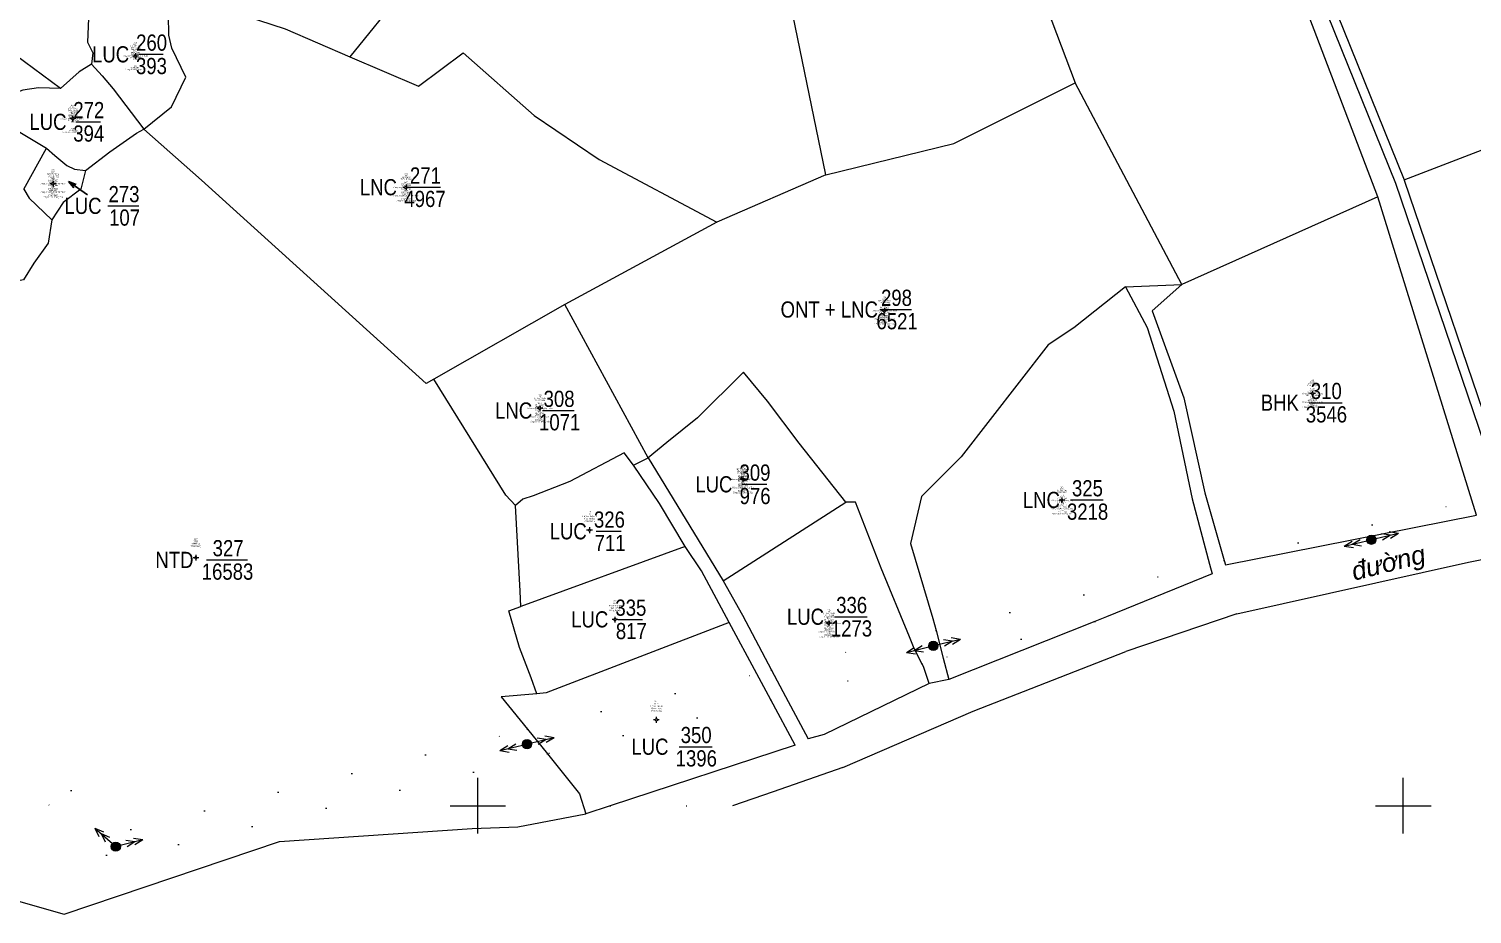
# Model space of a CAD drawing. Header units: metres. Extents: x 546779 to 548251, y 1841578 to 1843315.
# Drawn here: x 547303 to 547614.9, y 1841976.6 to 1842167.9 of the extents above; entities that cross this region are included whole.
import ezdxf
from ezdxf.enums import TextEntityAlignment as Align

# ---------------------------------------------------------------- set-up
doc = ezdxf.new("R2010")
doc.units = ezdxf.units.M
doc.header["$MEASUREMENT"] = 0
doc.linetypes.add('DGN Style 1', pattern=[16.3472, 0.0272, -16.32])
for name, color, linetype, lineweight in [('Level 10', 7, 'Continuous', 0), ('Level 11', 7, 'Continuous', 0), ('Level 13', 7, 'Continuous', 0), ('Level 15', 7, 'Continuous', 0), ('Level 18', 7, 'Continuous', 0), ('Level 23', 7, 'Continuous', 0), ('Level 24', 7, 'Continuous', 0), ('Level 28', 7, 'Continuous', 0), ('Level 55', 7, 'Continuous', 0), ('Level 59', 7, 'Continuous', 0), ('Level 60', 7, 'Continuous', 0)]:
    doc.layers.add(name, color=color, linetype=linetype, lineweight=lineweight)
doc.styles.add('Style-Vnariali', font='Vnariali.shx')
doc.styles.add('Style-vnarialNarrowI', font='vnarialNarrowI.shx')
doc.styles.add('Style-Vntimei', font='Vntimei.shx')
doc.dimstyles.get("Standard").update_dxf_attribs({"dimtxt": 0.18, "dimasz": 0.18, "dimexe": 0.18, "dimexo": 0.0625, "dimgap": 0.09, "dimtad": 0, "dimtih": 1, "dimtoh": 1, "dimdec": 4, "dimzin": 0, "dimdsep": 46, "dimtxsty": 'Standard', "dimcen": 0.09, "dimadec": 0, "dimazin": 0, "dimtfac": 1, "dimtdec": 4, "dimtofl": 0, "dimtmove": 0, "dimatfit": 3, "dimfxl": 1, "dimtolj": 1, "dimtzin": 0, "dimarcsym": 0})

# ---------------------------------------------------------------- blocks, each defined once
blk = doc.blocks.new('CS1_7')
at = {"layer": 'Level 55', "linetype": 'Continuous', "lineweight": 0}
h = blk.add_hatch(color=7, dxfattribs=at)
edge = h.paths.add_edge_path()
edge.add_arc((0.004881, -0.002353), 0.999999, 0, 360)
at = {"layer": 'Level 55', "color": 230, "linetype": 'Continuous', "lineweight": 0}
for p, q in [((-5.996883, 0.140858), (-4.056093, 0.732318)), ((-5.996883, 0.140858), (-0.996673, 0.021026)), ((-5.996883, 0.140858), (-4.172938, -0.6734)), ((-4.253426, 0.091335), (-2.312635, 0.682796)), ((-4.253426, 0.091335), (-2.417289, -0.715755)), ((4.24589, -0.120374), (2.431624, 0.691373)), ((6.001539, -0.162728), (4.177593, 0.65153)), ((6.001539, -0.162728), (1.001328, -0.042896)), ((4.24589, -0.120374), (2.317291, -0.704667)), ((6.001539, -0.162728), (4.060748, -0.754189))]:
    blk.add_line(p, q, dxfattribs=at)
blk.add_circle((0.004881, -0.002353), 0.999999, dxfattribs=at)
blk = doc.blocks.new('CS1_8')
at = {"layer": 'Level 55', "linetype": 'Continuous', "lineweight": 0}
h = blk.add_hatch(color=7, dxfattribs=at)
edge = h.paths.add_edge_path()
edge.add_arc((0.004881, -0.002353), 1.000001, 0, 360)
at = {"layer": 'Level 55', "color": 230, "linetype": 'Continuous', "lineweight": 0}
for p, q in [((-5.996365, 0.143669), (-4.058359, 0.733105)), ((-5.996365, 0.143669), (-0.999076, 0.018684)), ((-5.996365, 0.143669), (-4.173281, -0.664642)), ((-4.250734, 0.091005), (-2.312727, 0.680441)), ((-4.250734, 0.091005), (-2.415405, -0.710228)), ((4.252646, -0.12257), (2.429561, 0.685741)), ((6.003443, -0.155913), (4.180358, 0.652398)), ((6.003443, -0.155913), (1.00357, -0.040588)), ((4.252646, -0.12257), (2.314639, -0.712006)), ((6.003443, -0.155913), (4.062854, -0.755009))]:
    blk.add_line(p, q, dxfattribs=at)
blk.add_circle((0.004881, -0.002353), 1.000001, dxfattribs=at)
blk = doc.blocks.new('CS1_9')
at = {"layer": 'Level 55', "linetype": 'Continuous', "lineweight": 0}
h = blk.add_hatch(color=7, dxfattribs=at)
edge = h.paths.add_edge_path()
edge.add_arc((0.004881, -0.002353), 1.000001, 0, 360)
at = {"layer": 'Level 55', "color": 230, "linetype": 'Continuous', "lineweight": 0}
for p, q in [((-6.001435, 0.14334), (-4.058501, 0.727735)), ((-6.001435, 0.14334), (-0.999138, 0.014983)), ((-6.001435, 0.14334), (-4.168244, -0.670428)), ((-4.248496, 0.084926), (-2.312686, 0.681538)), ((-4.248496, 0.084926), (-2.419881, -0.706955)), ((4.250525, -0.116484), (2.427005, 0.694737)), ((5.99634, -0.162681), (4.18249, 0.645994)), ((5.99634, -0.162681), (1.003714, -0.03687)), ((4.250525, -0.116484), (2.314715, -0.713096)), ((5.99634, -0.162681), (4.063077, -0.749622))]:
    blk.add_line(p, q, dxfattribs=at)
blk.add_circle((0.004881, -0.002353), 1.000001, dxfattribs=at)
blk = doc.blocks.new('N_THUA_250')
at = {"layer": 'Level 13', "color": 230, "linetype": 'Continuous', "lineweight": 13, "flags": 128}
blk.add_lwpolyline([(-2.84, 0), (2.48, 0)], dxfattribs=at)
at = {"layer": 'Level 13', "color": 230, "linetype": 'Continuous', "lineweight": 0, "style": 'Style-vnarialNarrowI'}
blk.add_text('260', height=3.49998, dxfattribs=at).set_placement((-0.045308, 0.78), align=Align.CENTER)
blk.add_text('LUC ', height=3.49998, dxfattribs=at).set_placement((-3.771418, -0.00001), align=Align.MIDDLE_RIGHT)
blk.add_text('393', height=3.49998, dxfattribs=at).set_placement((-0.070515, -0.78002), align=Align.TOP_CENTER)
blk = doc.blocks.new('N_THUA_260')
at = {"layer": 'Level 13', "color": 230, "linetype": 'Continuous', "lineweight": 13, "flags": 128}
blk.add_lwpolyline([(-2.61, 0), (4.52, 0)], dxfattribs=at)
at = {"layer": 'Level 13', "color": 230, "linetype": 'Continuous', "lineweight": 0, "style": 'Style-vnarialNarrowI'}
blk.add_text('271', height=3.49998, dxfattribs=at).set_placement((1.264692, 0.78), align=Align.CENTER)
blk.add_text('LNC ', height=3.49998, dxfattribs=at).set_placement((-3.771418, -0.00001), align=Align.MIDDLE_RIGHT)
blk.add_text('4967', height=3.49998, dxfattribs=at).set_placement((1.184126, -0.78002), align=Align.TOP_CENTER)
blk = doc.blocks.new('N_THUA_261')
at = {"layer": 'Level 13', "color": 230, "linetype": 'Continuous', "lineweight": 13, "flags": 128}
blk.add_lwpolyline([(-2.84, 0), (2.48, 0)], dxfattribs=at)
at = {"layer": 'Level 13', "color": 230, "linetype": 'Continuous', "lineweight": 0, "style": 'Style-vnarialNarrowI'}
blk.add_text('272', height=3.49998, dxfattribs=at).set_placement((-0.062184, 0.78), align=Align.CENTER)
blk.add_text('LUC ', height=3.49998, dxfattribs=at).set_placement((-3.771418, -0.00001), align=Align.MIDDLE_RIGHT)
blk.add_text('394', height=3.49998, dxfattribs=at).set_placement((-0.072599, -0.78002), align=Align.TOP_CENTER)
blk = doc.blocks.new('N_THUA_262')
at = {"layer": 'Level 13', "color": 230, "linetype": 'Continuous', "lineweight": 13, "flags": 128}
blk.add_lwpolyline([(0, 0), (6.7, 0)], dxfattribs=at)
at = {"layer": 'Level 13', "color": 230, "linetype": 'Continuous', "lineweight": 0, "style": 'Style-vnarialNarrowI'}
blk.add_text('273', height=3.49998, dxfattribs=at).set_placement((3.459485, 0.78), align=Align.CENTER)
blk.add_text('273', height=3.49998, dxfattribs=at).set_placement((3.459485, 0.78), align=Align.CENTER)
blk.add_text('LUC ', height=3.49998, dxfattribs=at).set_placement((-0.271418, -0.00001), align=Align.MIDDLE_RIGHT)
blk.add_text('107', height=3.49998, dxfattribs=at).set_placement((3.589274, -0.78002), align=Align.TOP_CENTER)
blk = doc.blocks.new('TerminatorOpen_0.5')
at = {"color": 0, "linetype": 'ByBlock', "lineweight": -2}
for q in [(-1, 0.25), (-1, 0), (-1, -0.25)]:
    blk.add_line((0, 0), q, dxfattribs=at)
blk = doc.blocks.new('N_THUA_295')
at = {"layer": 'Level 13', "color": 230, "linetype": 'Continuous', "lineweight": 13, "flags": 128}
blk.add_lwpolyline([(-2.65, 0), (4.16, 0)], dxfattribs=at)
at = {"layer": 'Level 13', "color": 230, "linetype": 'Continuous', "lineweight": 0, "style": 'Style-vnarialNarrowI'}
blk.add_text('308', height=3.49998, dxfattribs=at).set_placement((0.928231, 0.78), align=Align.CENTER)
blk.add_text('LNC ', height=3.49998, dxfattribs=at).set_placement((-3.771418, -0.00001), align=Align.MIDDLE_RIGHT)
blk.add_text('1071', height=3.49998, dxfattribs=at).set_placement((1.059544, -0.78002), align=Align.TOP_CENTER)
blk = doc.blocks.new('N_THUA_296')
at = {"layer": 'Level 13', "color": 230, "linetype": 'Continuous', "lineweight": 13, "flags": 128}
blk.add_lwpolyline([(-2.83, 0), (2.53, 0)], dxfattribs=at)
at = {"layer": 'Level 13', "color": 230, "linetype": 'Continuous', "lineweight": 0, "style": 'Style-vnarialNarrowI'}
blk.add_text('309', height=3.49998, dxfattribs=at).set_placement((-0.00671, 0.78), align=Align.CENTER)
blk.add_text('LUC ', height=3.49998, dxfattribs=at).set_placement((-3.771418, -0.00001), align=Align.MIDDLE_RIGHT)
blk.add_text('976', height=3.49998, dxfattribs=at).set_placement((0.018779, -0.78002), align=Align.TOP_CENTER)
blk = doc.blocks.new('N_THUA_297')
at = {"layer": 'Level 13', "color": 230, "linetype": 'Continuous', "lineweight": 13, "flags": 128}
blk.add_lwpolyline([(-2.61, 0), (4.52, 0)], dxfattribs=at)
at = {"layer": 'Level 13', "color": 230, "linetype": 'Continuous', "lineweight": 0, "style": 'Style-vnarialNarrowI'}
blk.add_text('310', height=3.49998, dxfattribs=at).set_placement((1.084692, 0.78), align=Align.CENTER)
blk.add_text('BHK ', height=3.49998, dxfattribs=at).set_placement((-3.719263, -0.00001), align=Align.MIDDLE_RIGHT)
blk.add_text('3546', height=3.49998, dxfattribs=at).set_placement((1.113631, -0.78002), align=Align.TOP_CENTER)
blk = doc.blocks.new('N_THUA_312')
at = {"layer": 'Level 13', "color": 230, "linetype": 'Continuous', "lineweight": 13, "flags": 128}
blk.add_lwpolyline([(-2.61, 0), (4.47, 0)], dxfattribs=at)
at = {"layer": 'Level 13', "color": 230, "linetype": 'Continuous', "lineweight": 0, "style": 'Style-vnarialNarrowI'}
blk.add_text('325', height=3.49998, dxfattribs=at).set_placement((1.068831, 0.78), align=Align.CENTER)
blk.add_text('LNC ', height=3.49998, dxfattribs=at).set_placement((-3.771418, -0.00001), align=Align.MIDDLE_RIGHT)
blk.add_text('3218', height=3.49998, dxfattribs=at).set_placement((1.103083, -0.78002), align=Align.TOP_CENTER)
blk = doc.blocks.new('N_THUA_313')
at = {"layer": 'Level 13', "color": 230, "linetype": 'Continuous', "lineweight": 13, "flags": 128}
blk.add_lwpolyline([(-2.87, 0), (2.57, 0)], dxfattribs=at)
at = {"layer": 'Level 13', "color": 230, "linetype": 'Continuous', "lineweight": 0, "style": 'Style-vnarialNarrowI'}
blk.add_text('326', height=3.49998, dxfattribs=at).set_placement((0.018779, 0.78), align=Align.CENTER)
blk.add_text('LUC ', height=3.49998, dxfattribs=at).set_placement((-3.771418, -0.00001), align=Align.MIDDLE_RIGHT)
blk.add_text('711', height=3.49998, dxfattribs=at).set_placement((0.154692, -0.78002), align=Align.TOP_CENTER)
blk = doc.blocks.new('N_THUA_314')
at = {"layer": 'Level 13', "color": 230, "linetype": 'Continuous', "lineweight": 13, "flags": 128}
blk.add_lwpolyline([(-2.39, 0), (6.45, 0)], dxfattribs=at)
at = {"layer": 'Level 13', "color": 230, "linetype": 'Continuous', "lineweight": 0, "style": 'Style-vnarialNarrowI'}
blk.add_text('327', height=3.49998, dxfattribs=at).set_placement((2.269274, 0.78), align=Align.CENTER)
blk.add_text('NTD ', height=3.49998, dxfattribs=at).set_placement((-4.101647, -0.00001), align=Align.MIDDLE_RIGHT)
blk.add_text('16583', height=3.49998, dxfattribs=at).set_placement((2.139189, -0.78002), align=Align.TOP_CENTER)
blk = doc.blocks.new('N_THUA_322')
at = {"layer": 'Level 13', "color": 230, "linetype": 'Continuous', "lineweight": 13, "flags": 128}
blk.add_lwpolyline([(-2.83, 0), (2.53, 0)], dxfattribs=at)
at = {"layer": 'Level 13', "color": 230, "linetype": 'Continuous', "lineweight": 0, "style": 'Style-vnarialNarrowI'}
blk.add_text('335', height=3.49998, dxfattribs=at).set_placement((-0.011169, 0.78), align=Align.CENTER)
blk.add_text('LUC ', height=3.49998, dxfattribs=at).set_placement((-3.771418, -0.00001), align=Align.MIDDLE_RIGHT)
blk.add_text('817', height=3.49998, dxfattribs=at).set_placement((0.089274, -0.78002), align=Align.TOP_CENTER)
blk = doc.blocks.new('N_THUA_323')
at = {"layer": 'Level 13', "color": 230, "linetype": 'Continuous', "lineweight": 13, "flags": 128}
blk.add_lwpolyline([(-2.61, 0), (4.47, 0)], dxfattribs=at)
at = {"layer": 'Level 13', "color": 230, "linetype": 'Continuous', "lineweight": 0, "style": 'Style-vnarialNarrowI'}
blk.add_text('336', height=3.49998, dxfattribs=at).set_placement((1.088779, 0.78), align=Align.CENTER)
blk.add_text('LUC ', height=3.49998, dxfattribs=at).set_placement((-3.771418, -0.00001), align=Align.MIDDLE_RIGHT)
blk.add_text('1273', height=3.49998, dxfattribs=at).set_placement((1.044337, -0.78002), align=Align.TOP_CENTER)
blk = doc.blocks.new('N_THUA_336')
at = {"layer": 'Level 13', "color": 230, "linetype": 'Continuous', "lineweight": 13, "flags": 128}
blk.add_lwpolyline([(-2.61, 0), (4.52, 0)], dxfattribs=at)
at = {"layer": 'Level 13', "color": 230, "linetype": 'Continuous', "lineweight": 0, "style": 'Style-vnarialNarrowI'}
blk.add_text('350', height=3.49998, dxfattribs=at).set_placement((1.094692, 0.78), align=Align.CENTER)
blk.add_text('LUC ', height=3.49998, dxfattribs=at).set_placement((-3.771418, -0.00001), align=Align.MIDDLE_RIGHT)
blk.add_text('1396', height=3.49998, dxfattribs=at).set_placement((1.123631, -0.78002), align=Align.TOP_CENTER)
blk = doc.blocks.new('CENTRD')
at = {"layer": 'Level 11', "linetype": 'Continuous', "lineweight": 0}
h = blk.add_hatch(color=3, dxfattribs=at)
edge = h.paths.add_edge_path()
edge.add_arc((-0.0025, 0), 1.500056, 0, 360)
at = {"layer": 'Level 11', "color": 3, "linetype": 'Continuous', "lineweight": 0}
for p, q in [((-6.200231, 0), (-12.400462, 0)), ((0, 6.200231), (-6.200231, 0)), ((-6.200231, 0), (0, -6.200231)), ((0, 12.400462), (0, 6.200231)), ((6.200231, 0), (0, 6.200231)), ((0, -6.200231), (6.200231, 0)), ((12.600469, 0), (6.200231, 0)), ((0, -6.200231), (0, -12.400462))]:
    blk.add_line(p, q, dxfattribs=at)

msp = doc.modelspace()

# ---------------------------------------------------------------- hatches: boundary and pattern name
at = {"layer": 'Level 55', "linetype": 'Continuous', "lineweight": 0}
h = msp.add_hatch(color=7, dxfattribs=at)
edge = h.paths.add_edge_path()
edge.add_arc((547321.74, 1841991.16), 1, 0, 360)

# ---------------------------------------------------------------- linework, layer by layer
at = {"layer": 'Level 10', "color": 7, "linetype": 'Continuous', "lineweight": 0}
for p, q in [((547577.31, 1842186.55), (547598.33, 1842134.55)), ((547309.81, 1842154.99), (547287.21, 1842171.74)), ((547552.14, 1842112.68), (547529.05, 1842156.22)), ((547600.19, 1842135.27), (547632.86, 1842147.84)), ((547301.89, 1842133.26), (547306.76, 1842142.15)), ((547475.17, 1842136.37), (547451.65, 1842126.09)), ((547598.33, 1842134.55), (547621.06, 1842067.6)), ((547594.5, 1842131.61), (547552.14, 1842112.68)), ((547614.79, 1842066.05), (547594.5, 1842131.61)), ((547451.65, 1842126.09), (547418.79, 1842108.36)), ((547539.95, 1842112.15), (547552.14, 1842112.68)), ((547418.79, 1842108.36), (547390.51, 1842092.2)), ((547436.78, 1842075.16), (547418.79, 1842108.36)), ((547433.61, 1842073.59), (547436.78, 1842075.16)), ((547436.78, 1842075.16), (547452.99, 1842048.62)), ((547452.99, 1842048.62), (547479.51, 1842065.64)), ((547444.78, 1842056.02), (547409.29, 1842043.09)), ((547533.36, 1842039.83), (547501.78, 1842027.3)), ((547564.03, 1842041.5), (547540.05, 1842033.32)), ((547460.29, 1842028.52), (547454.31, 1842039.6)), ((547499.02, 1842037.88), (547500.58, 1842031.89)), ((547500.58, 1842031.89), (547501.78, 1842027.3)), ((547463.33, 1842022.88), (547460.29, 1842028.52)), ((547463.48, 1842029.29), (547466.49, 1842023.64)), ((547501.78, 1842027.3), (547497.52, 1842026.39)), ((547468.59, 1842013.12), (547463.33, 1842022.88)), ((547466.49, 1842023.64), (547471.37, 1842014.45)), ((547410.71, 1842016.54), (547415.03, 1842011.19)), ((547468.59, 1842013.12), (547428.62, 1842000)), ((547428.62, 1842000), (547423.34, 1841998.27)), ((547290.73, 1841982.2), (547310.58, 1841976.57))]:
    msp.add_line(p, q, dxfattribs=at)
at = {"layer": 'Level 10', "color": 7, "linetype": 'Continuous', "lineweight": 0, "flags": 128}
for points in [[(547433.97, 1842247.38), (547419.69, 1842226.57), (547402.84, 1842201.72), (547383.76, 1842176.07), (547372.35, 1842161.85)], [(547475.17, 1842136.37), (547463.01, 1842195.58), (547463.22, 1842203.99), (547454.36, 1842216.7), (547444.86, 1842233.04), (547435.7, 1842245.76)], [(547594.5, 1842131.61), (547574.22, 1842184.8), (547561.55, 1842216.58), (547550.5, 1842242.21)], [(547500.55, 1842216.43), (547517.78, 1842186.2), (547529.05, 1842156.22)], [(547319.51, 1842176.11), (547315.84, 1842170.14), (547315.65, 1842165.02), (547316.79, 1842162.72), (547316.52, 1842160.25)], [(547327.77, 1842146.22), (547333.76, 1842151.05), (547336.88, 1842157.49), (547333.83, 1842163.75), (547333.23, 1842166.51), (547333.1, 1842170.84)], [(547347.03, 1842171.6), (547358.37, 1842167.91), (547372.35, 1842161.85)], [(547372.35, 1842161.85), (547387.14, 1842155.49), (547396.79, 1842162.72), (547412.15, 1842149.19), (547426.21, 1842139.69), (547451.65, 1842126.09)], [(547316.52, 1842160.25), (547313.85, 1842158.58), (547309.81, 1842154.99)], [(547316.52, 1842160.25), (547318.82, 1842157.75), (547321.19, 1842154.92), (547327.77, 1842146.22)], [(547475.17, 1842136.37), (547502.84, 1842143.11), (547529.05, 1842156.22)], [(547309.81, 1842154.99), (547305.05, 1842155.14), (547301.65, 1842154.64), (547297.9, 1842153.31), (547295.76, 1842151.04)], [(547295.76, 1842151.04), (547297.9, 1842147.46), (547303.5, 1842144.09), (547306.76, 1842142.15)], [(547315.2, 1842137.3), (547320.45, 1842141.36), (547326.2, 1842145.34), (547327.77, 1842146.22)], [(547390.51, 1842092.2), (547388.82, 1842091.24), (547340.23, 1842135.21), (547327.77, 1842146.22)], [(547306.76, 1842142.15), (547308.54, 1842140.55), (547311.16, 1842138.38), (547312.82, 1842137.59), (547315.2, 1842137.3)], [(547315.2, 1842137.3), (547314.19, 1842133.26), (547310.36, 1842130.34), (547307.91, 1842126.63)], [(547301.89, 1842133.26), (547303.04, 1842131.29), (547307.91, 1842126.63)], [(547307.91, 1842126.63), (547307.11, 1842121.57), (547304, 1842117.24), (547301.82, 1842113.67), (547297.44, 1842112.82), (547291.33, 1842110.74), (547285.66, 1842107.32)], [(547539.95, 1842112.15), (547528.8, 1842103.32), (547523.22, 1842099.64), (547504.42, 1842075.43), (547495.9, 1842066.8), (547493.48, 1842056.69), (547498.35, 1842040.46), (547499.02, 1842037.88)], [(547539.95, 1842112.15), (547544.64, 1842103.34), (547550.4, 1842085.27), (547554.39, 1842066.34), (547558.13, 1842052.2)], [(547552.14, 1842112.68), (547545.72, 1842106.93), (547552.59, 1842088.15), (547557.11, 1842067.6), (547561.32, 1842052.98)], [(547479.51, 1842065.64), (547469.43, 1842078.34), (547462.59, 1842087.44), (547457.38, 1842093.7), (547447.47, 1842083.83), (547440.8, 1842078.52), (547436.78, 1842075.16)], [(547408.12, 1842064.91), (547406.03, 1842067.14), (547390.51, 1842092.2)], [(547433.61, 1842073.59), (547431.6, 1842076.3), (547419.85, 1842070.08), (547411.95, 1842067.01), (547409.71, 1842066.28), (547408.12, 1842064.91)], [(547444.78, 1842056.02), (547439.24, 1842065.31), (547433.61, 1842073.59)], [(547409.29, 1842043.09), (547409.1, 1842046.35), (547408.12, 1842064.91)], [(547493.27, 1842036.49), (547487.18, 1842051.36), (547481.62, 1842065.58), (547479.51, 1842065.64)], [(547561.32, 1842052.98), (547561.59, 1842052.05), (547615.79, 1842062.82), (547614.79, 1842066.05)], [(547454.31, 1842039.6), (547448.33, 1842050.8), (547444.78, 1842056.02)], [(547564.03, 1842041.5), (547614.1, 1842052.62), (547638.8, 1842057.59), (547643.05, 1842058.45), (547650.69, 1842043.55), (547655.63, 1842029.23), (547666.49, 1842000)], [(547558.13, 1842052.2), (547558.67, 1842050.15), (547535.86, 1842040.82), (547533.36, 1842039.83)], [(547452.99, 1842048.62), (547457.17, 1842041.16), (547463.48, 1842029.29)], [(547412.71, 1842024.19), (547411.5, 1842027.61), (547408.98, 1842034.23), (547406.65, 1842042.09), (547409.29, 1842043.09)], [(547454.31, 1842039.6), (547414.76, 1842024.43), (547412.71, 1842024.19)], [(547495.97, 1842030.77), (547494.29, 1842034.01), (547493.27, 1842036.49)], [(547478.88, 1842008.28), (547507.02, 1842020.43), (547540.05, 1842033.32)], [(547497.52, 1842026.39), (547496.3, 1842030.12), (547495.97, 1842030.77)], [(547412.71, 1842024.19), (547405.03, 1842023.56), (547410.71, 1842016.54)], [(547497.52, 1842026.39), (547474.86, 1842015.41), (547471.37, 1842014.45)], [(547415.03, 1842011.19), (547421.98, 1842002.6), (547423.34, 1841998.27)], [(547478.88, 1842008.28), (547463.81, 1842002.99), (547454.99, 1842000)], [(547310.58, 1841976.57), (547357.15, 1841992.29), (547398.77, 1841995.1), (547408.65, 1841995.42), (547423.34, 1841998.27)]]:
    msp.add_lwpolyline(points, dxfattribs=at)
at = {"layer": 'Level 13', "color": 230, "linetype": 'Continuous', "lineweight": 13, "flags": 128}
msp.add_lwpolyline([(547486.89, 1842107.25), (547493.7, 1842107.25)], dxfattribs=at)
at = {"layer": 'Level 18', "color": 1, "linetype": 'Continuous', "lineweight": 0}
for p, q in [((547579.24, 1842187.1), (547600.19, 1842135.27)), ((547600.22, 1842135.19), (547622.95, 1842068.24))]:
    msp.add_line(p, q, dxfattribs=at)
at = {"layer": 'Level 23', "color": 12, "linetype": 'Continuous', "lineweight": 0}
for p, q in [((547577.31, 1842186.55), (547598.33, 1842134.55)), ((547598.33, 1842134.55), (547621.06, 1842067.6)), ((547614.79, 1842066.05), (547594.5, 1842131.61)), ((547539.95, 1842112.15), (547552.14, 1842112.68)), ((547433.61, 1842073.59), (547436.78, 1842075.16)), ((547436.78, 1842075.16), (547452.99, 1842048.62)), ((547533.36, 1842039.83), (547501.78, 1842027.3)), ((547564.03, 1842041.5), (547540.05, 1842033.32)), ((547460.29, 1842028.52), (547454.31, 1842039.6)), ((547463.33, 1842022.88), (547460.29, 1842028.52)), ((547463.48, 1842029.29), (547466.49, 1842023.64)), ((547501.78, 1842027.3), (547497.52, 1842026.39)), ((547468.59, 1842013.12), (547463.33, 1842022.88)), ((547466.49, 1842023.64), (547471.37, 1842014.45)), ((547468.59, 1842013.12), (547428.62, 1842000))]:
    msp.add_line(p, q, dxfattribs=at)
at = {"layer": 'Level 23', "color": 12, "linetype": 'Continuous', "lineweight": 0, "flags": 128}
for points in [[(547594.5, 1842131.61), (547574.22, 1842184.8), (547561.55, 1842216.58), (547550.5, 1842242.21)], [(547539.95, 1842112.15), (547544.64, 1842103.34), (547550.4, 1842085.27), (547554.39, 1842066.34), (547558.13, 1842052.2)], [(547552.14, 1842112.68), (547545.72, 1842106.93), (547552.59, 1842088.15), (547557.11, 1842067.6), (547561.32, 1842052.98)], [(547444.78, 1842056.02), (547439.24, 1842065.31), (547433.61, 1842073.59)], [(547561.32, 1842052.98), (547561.59, 1842052.05), (547615.79, 1842062.82), (547614.79, 1842066.05)], [(547454.31, 1842039.6), (547448.33, 1842050.8), (547444.78, 1842056.02)], [(547564.03, 1842041.5), (547614.1, 1842052.62), (547638.8, 1842057.59), (547643.05, 1842058.45), (547650.69, 1842043.55), (547655.63, 1842029.23), (547666.49, 1842000)], [(547558.13, 1842052.2), (547558.67, 1842050.15), (547535.86, 1842040.82), (547533.36, 1842039.83)], [(547452.99, 1842048.62), (547457.17, 1842041.16), (547463.48, 1842029.29)], [(547478.88, 1842008.28), (547507.02, 1842020.43), (547540.05, 1842033.32)], [(547497.52, 1842026.39), (547474.86, 1842015.41), (547471.37, 1842014.45)], [(547478.88, 1842008.28), (547463.81, 1842002.99), (547454.99, 1842000)]]:
    msp.add_lwpolyline(points, dxfattribs=at)
at = {"layer": 'Level 24', "color": 2, "linetype": 'DGN Style 1', "lineweight": 0}
msp.add_line((547428.62, 1842000), (547454.99, 1842000), dxfattribs=at)
at = {"layer": 'Level 55', "color": 230, "linetype": 'Continuous', "lineweight": 0}
for p, q in [((547317.23, 1841995.12), (547321, 1841991.83)), ((547317.23, 1841995.12), (547319.1, 1841994.33)), ((547317.23, 1841995.12), (547318.11, 1841993.33)), ((547318.55, 1841993.97), (547320.41, 1841993.19)), ((547318.55, 1841993.97), (547319.43, 1841992.18)), ((547327.56, 1841992.61), (547322.71, 1841991.39)), ((547325.87, 1841992.18), (547323.9, 1841992.47)), ((547325.87, 1841992.18), (547324.17, 1841991.1)), ((547327.56, 1841992.61), (547325.59, 1841992.9)), ((547327.56, 1841992.61), (547325.85, 1841991.52))]:
    msp.add_line(p, q, dxfattribs=at)
msp.add_circle((547321.74, 1841991.16), 1, dxfattribs=at)
at = {"layer": 'Level 59', "color": 6, "linetype": 'DGN Style 1', "lineweight": 0, "flags": 128}
for points in [[(547561.32, 1842052.98), (547592.36, 1842060.5), (547614.79, 1842066.05)], [(547499.02, 1842037.88), (547558.13, 1842052.2)], [(547533.36, 1842039.83), (547500.58, 1842031.89)], [(547493.27, 1842036.49), (547497.7, 1842037.56), (547499.02, 1842037.88)], [(547463.48, 1842029.29), (547493.27, 1842036.49)], [(547495.97, 1842030.77), (547466.49, 1842023.64)], [(547500.58, 1842031.89), (547499.16, 1842031.54), (547495.97, 1842030.77)], [(547410.71, 1842016.54), (547460.29, 1842028.52)], [(547463.33, 1842022.88), (547415.03, 1842011.19)], [(547299.81, 1842014.2), (547322.36, 1841994.2), (547409.89, 1842016.34), (547410.71, 1842016.54)], [(547415.03, 1842011.19), (547411.33, 1842010.3), (547321.12, 1841988.12), (547297.48, 1842008.7)]]:
    msp.add_lwpolyline(points, dxfattribs=at)
at = {"layer": 'Level 60', "color": 7, "linetype": 'Continuous', "lineweight": 0, "flags": 128}
for points in [[(547400, 1841994), (547400, 1842006)], [(547600, 1841994), (547600, 1842006)], [(547394, 1842000), (547406, 1842000)], [(547594, 1842000), (547606, 1842000)]]:
    msp.add_lwpolyline(points, dxfattribs=at)

# ---------------------------------------------------------------- block references
at = {"layer": 'Level 11', "color": 3, "linetype": 'Continuous', "lineweight": 0, "xscale": 0.049998, "yscale": 0.049998, "zscale": 0.049998}
for p in [(547325.97, 1842162.03), (547312.42, 1842148.51), (547308.18, 1842134.42), (547384.48, 1842133.63), (547487.85, 1842106.98), (547580.37, 1842089.08), (547413.37, 1842085.9), (547457.25, 1842070.58), (547526.21, 1842066.01), (547424.11, 1842059.56), (547339.05, 1842053.61), (547429.63, 1842040.22), (547475.82, 1842039.43), (547438.55, 1842018.56)]:
    msp.add_blockref('CENTRD', p, dxfattribs=at)
at = {"layer": 'Level 13', "color": 230, "linetype": 'Continuous', "lineweight": 0}
for name, p in [('N_THUA_250', (547329.52, 1842162.4)), ('N_THUA_261', (547315.97, 1842147.81)), ('N_THUA_260', (547387.39, 1842133.68)), ('N_THUA_262', (547320.05, 1842129.65)), ('N_THUA_295', (547416.62, 1842085.41)), ('N_THUA_297', (547582.27, 1842087.11)), ('N_THUA_296', (547459.89, 1842069.47)), ('N_THUA_312', (547530.67, 1842066.09)), ('N_THUA_313', (547428.41, 1842059.32)), ('N_THUA_314', (547343.75, 1842053.13)), ('N_THUA_322', (547433.07, 1842040.28)), ('N_THUA_323', (547479.69, 1842040.85)), ('N_THUA_336', (547446.08, 1842012.76))]:
    msp.add_blockref(name, p, dxfattribs=at)
at = {"layer": 'Level 55', "color": 230, "linetype": 'Continuous', "lineweight": 0}
for name, p, xscale, yscale, zscale, rotation in [('CS1_7', (547593.09, 1842057.49), 1.000001, 1.000001, 1.000001, 14.54778), ('CS1_8', (547498.43, 1842034.55), 0.999999, 0.999999, 0.999999, 14.968557), ('CS1_9', (547410.61, 1842013.32), 0.999999, 0.999999, 0.999999, 14.756287)]:
    msp.add_blockref(name, p, dxfattribs=dict(at, xscale=xscale, yscale=yscale, zscale=zscale, rotation=rotation))

# ---------------------------------------------------------------- texts
at = {"layer": 'Level 13', "color": 230, "linetype": 'Continuous', "lineweight": 0, "style": 'Style-vnarialNarrowI'}
msp.add_text('298', height=3.5, dxfattribs=at).set_placement((547490.47, 1842108.03), align=Align.CENTER)
msp.add_text('ONT + LNC', height=3.5, dxfattribs=at).set_placement((547486.46, 1842107.25), align=Align.MIDDLE_RIGHT)
msp.add_text('6521', height=3.5, dxfattribs=at).set_placement((547490.6, 1842106.47), align=Align.TOP_CENTER)
at = {"layer": 'Level 15', "color": 3, "linetype": 'Continuous', "lineweight": 0, "char_height": 0.3, "attachment_point": 5, "line_spacing_factor": 0.72, "style": 'Style-Vntimei'}
for s, insert in [('260\\PLUC\\PHå V¨n X·\\PTh«n Ruéng\\P§«ng Ru Na\\P1952\\P190457203\\P30/06/1987\\PC«ng an t∅nh B×nh TrÞ Thiªn\\PHå ThÞ PhiÒn\\P1959\\P \\P \\P \\P4/6\\P12/01/1998\\PC«ng an x· H\xadíng T©n\\P', (547325.97, 1842161.98)), ('272\\PLUC\\PHå V¨n X·\\PTh«n Ruéng\\P§«ng Ru Na\\P1952\\P190457203\\P30/06/1987\\PC«ng an t∅nh B×nh TrÞ Thiªn\\PHå ThÞ PhiÒn\\P1959\\P \\P \\P \\P4/6\\P12/01/1998\\PC«ng an x· H\xadíng T©n\\P', (547312.42, 1842148.46)), ('273\\PLUC\\PHå V¨n T\xadng\\PTh«n Ruéng\\P§ång Ra Nu\\P1948\\P191457156\\P30/06/1987\\PC«ng an t∅nh B×nh TrÞ Thiªn\\PHå ThÞ PhÕ\\P1947\\P190457085\\P30/06/1987\\PC«ng an t∅nh B×nh TrÞ Thiªn\\P42/6\\P12/02/1998\\PC«ng an x· H\xadíng T©n\\P', (547308.18, 1842134.37)), ('271\\PLNC\\PHå V¨n Sè\\PTh«n Ruéng\\P \\P1975\\P197121849\\P21/09/1999\\PC«ng an t∅nh B×nh TrÞ Thiªn\\PHå ThÞ Thu\\P1979\\P197121849\\P21/09/1999\\PC«ng an t∅nh B×nh TrÞ Thiªn\\P42/6\\P12/02/1998\\PC«ng an x· H\xadíng T©n\\P', (547384.48, 1842133.58)), ('298\\PONT\\PHå V¨n Cho¾t\\PTh«n Ruéng\\P \\P1956\\P191143023\\P20/06/1987\\PC«ng an t∅nh B×nh TrÞ Thiªn\\PHå ThÞ Teo\\P1972\\P197121843\\P20/09/1999\\PC«ng an t∅nh Qu¶ng TrÞ\\P27/6\\P01/02/2006\\PC«ng an x· H\xadíng T©n\\P', (547487.85, 1842106.93)), ('310\\PBHK\\PHå V¨n A\\PTh«n Ruéng\\P \\P1978\\P197121805\\P21/09/1999\\PC«ng an t∅nh Qu¶ng TrÞ\\PHå ThÞ Ngam\\P1985\\P197155791\\P20/07/2001\\PC«ng an t∅nh Qu¶ng TrÞ\\P21/6\\P31/08/2005\\PC«ng an x· H\xadíng T©n\\P', (547580.37, 1842089.03)), ('308\\PLNC\\PHå V¨n Cho¾t\\PTh«n Ruéng\\P \\P1956\\P191143023\\P20/06/1987\\PC«ng an t∅nh B×nh TrÞ Thiªn\\PHå ThÞ Teo\\P1972\\P197121843\\P20/09/1999\\PC«ng an t∅nh Qu¶ng TrÞ\\P27/6\\P01/02/2006\\PC«ng an x· H\xadíng T©n\\P', (547413.37, 1842085.85)), ('309\\PLUC\\PHå V¨n Cho¾t\\PTh«n Ruéng\\P§ång Ruéng\\P1956\\P191143023\\P20/06/1987\\PC«ng an t∅nh B×nh TrÞ Thiªn\\PHå ThÞ Teo\\P1972\\P197121843\\P20/09/1999\\PC«ng an t∅nh Qu¶ng TrÞ\\P27/6\\P01/02/2006\\PC«ng an x· H\xadíng T©n\\P', (547457.25, 1842070.53)), ('325\\PLNC\\PHå V¨n \xadng\\PTh«n Ruéng\\P \\P1975\\P197121803\\P21/09/1999\\PC«ng an t∅nh Qu¶ng TrÞ\\PHå ThÞ Tµ\\P1976\\P197236157\\P24/02/2006\\PC«ng an t∅nh Qu¶ng TrÞ\\P47/6\\P12/02/1998\\PC«ng an x· H\xadíng T©n\\P', (547526.21, 1842065.96)), ('336\\PLUC\\PHå V¨n Cho¾t\\PTh«n Ruéng\\P§ång Ruéng\\P1956\\P191143023\\P20/06/1987\\PC«ng an t∅nh B×nh TrÞ Thiªn\\PHå ThÞ Teo\\P1972\\P197121843\\P20/09/1999\\PC«ng an t∅nh Qu¶ng TrÞ\\P27/6\\P01/02/2006\\PC«ng an x· H\xadíng T©n\\P', (547475.82, 1842039.38))]:
    msp.add_mtext(s, dxfattribs=dict(at, insert=insert))
at = {"layer": 'Level 15', "color": 3, "linetype": 'Continuous', "lineweight": 0, "char_height": 0.3, "attachment_point": 5, "style": 'Style-Vntimei'}
for s, insert in [('326\\PLUC\\PHå V¨n Nghiªm\\PTh«n Ruéng\\P§ång Ruéng\\P \\P \\P \\P \\P \\P \\P \\P \\P \\P \\P \\P \\P', (547424.11, 1842059.51)), ('327\\PNTD\\PUBND x¨\\PTh«n Ruéng\\P \\P \\P \\P \\P \\P \\P \\P \\P \\P \\P \\P \\P \\P', (547339.05, 1842053.56)), ('335\\PLUC\\PHå V¨n Nghiªm\\PTh«n Ruéng\\P§ång Ruéng\\P \\P \\P \\P \\P \\P \\P \\P \\P \\P \\P \\P \\P', (547429.63, 1842040.17)), ('350\\PLUC\\PHå V¨n Nghiªm\\PTh«n Ruéng\\P§ång Ruéng\\P \\P \\P \\P \\P \\P \\P \\P \\P \\P \\P \\P \\P', (547438.55, 1842018.51))]:
    msp.add_mtext(s, dxfattribs=dict(at, insert=insert))
at = {"layer": 'Level 28', "color": 230, "linetype": 'Continuous', "lineweight": 0, "style": 'Style-Vnariali'}
msp.add_text('®\xadêng', height=4, rotation=14.1148, dxfattribs=at).set_placement((547596.76, 1842052.55), align=Align.MIDDLE_CENTER)

# ---------------------------------------------------------------- leaders
at = {"layer": 'Level 13', "color": 230, "linetype": 'Continuous', "lineweight": 13}
msp.add_leader([(547311.52, 1842134.91), (547315.64, 1842132)], dimstyle='Standard', override={"dimtxt": 1.75, "dimasz": 1.75, "dimgap": 0, "dimtxsty": 'Style-Vntimei', "dimldrblk": 'TerminatorOpen_0.5'}, dxfattribs=at)

doc.saveas('drawing.dxf')
